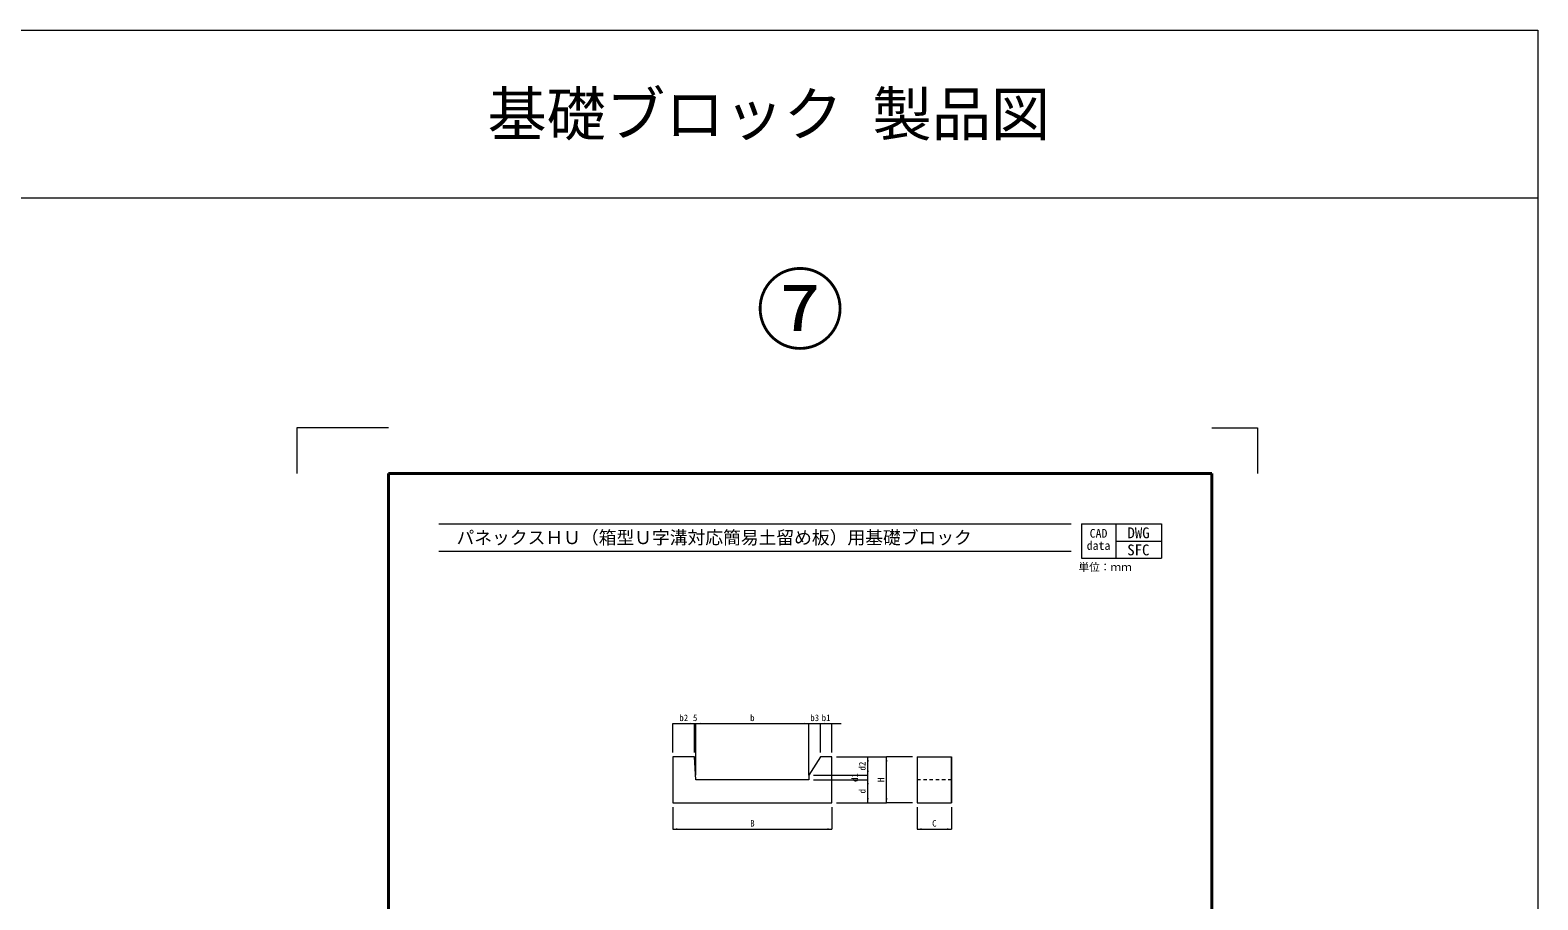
# Model space of a CAD drawing. Units: millimetres at full size; details may follow other scales. Extents: x -1501 to 45572, y 2928 to 12418.
# Drawn here: x 38980 to 45572, y 8618 to 12418 of the extents above; entities that cross this region are included whole.
import ezdxf
from ezdxf.enums import TextEntityAlignment as Align

# ---------------------------------------------------------------- set-up
doc = ezdxf.new("R2010")
doc.units = ezdxf.units.MM
doc.header["$LTSCALE"] = 40
doc.linetypes.add('USER2', pattern=[0.675, 0.375, -0.3])
for name, color, linetype, lineweight in [('0_2', 7, 'Continuous', 9), ('Defpoints_3', 7, 'Continuous', 13), ('図枠', 7, 'Continuous', 5), ('寸法線', 7, 'Continuous', 9), ('本体', 2, 'Continuous', 20), ('ﾊｯﾁﾝｸﾞ', 7, 'Continuous', 5)]:
    doc.layers.add(name, color=color, linetype=linetype, lineweight=lineweight)
doc.layers.add('補助線', color=1, linetype='Continuous')
doc.layers.add('集水桝', color=7, linetype='Continuous')
doc.styles.add('ＭＳ ゴシック', font='')
doc.styles.get('ＭＳ ゴシック').set_extended_font_data('MS Gothic')

# ---------------------------------------------------------------- blocks, each defined once
blk = doc.blocks.new('filled_arrow')
at = {"color": 0, "linetype": 'Continuous', "lineweight": -2}
blk.add_solid([(7.5, 1.25), (0, 0), (7.5, -1.25)], dxfattribs=at)

msp = doc.modelspace()

# ---------------------------------------------------------------- linework, layer by layer
at = {"layer": '0_2', "color": 1, "lineweight": 20}
for p, q in [((-1501.15, 12418.34), (45572.03, 12418.34)), ((45572.03, 12418.34), (45572.03, 2927.61)), ((-1501.15, 11685.52), (45572.03, 11685.52))]:
    msp.add_line(p, q, dxfattribs=at)
at = {"layer": '0_2', "lineweight": 20}
for p, q in [((43576.39, 10260.77), (43576.39, 10110.77)), ((43576.39, 10260.77), (43926.39, 10260.77)), ((43726.39, 10260.77), (43726.39, 10110.77)), ((43926.39, 10260.77), (43926.39, 10110.77)), ((43726.39, 10185.77), (43926.39, 10185.77)), ((43576.39, 10110.77), (43926.39, 10110.77))]:
    msp.add_line(p, q, dxfattribs=at)
at = {"layer": 'Defpoints_3'}
for p, q in [((40146.39, 10680.77), (40146.39, 10480.77)), ((40546.39, 10680.77), (40146.39, 10680.77)), ((44146.39, 10680.77), (44346.39, 10680.77)), ((44346.39, 10680.77), (44346.39, 10480.77))]:
    msp.add_line(p, q, dxfattribs=at)
at = {"layer": '図枠', "lineweight": 40}
for p, q in [((40546.39, 10480.77), (44146.39, 10480.77)), ((40546.39, 10480.77), (40546.39, 4940.77)), ((44146.39, 10480.77), (44146.39, 4940.77))]:
    msp.add_line(p, q, dxfattribs=at)
at = {"layer": '図枠', "lineweight": 13}
for p, q in [((40766.39, 10260.77), (43532.21, 10260.77)), ((40766.39, 10140.77), (43532.21, 10140.77))]:
    msp.add_line(p, q, dxfattribs=at)
at = {"layer": '寸法線'}
for p, q in [((41790.2, 9388.02), (41885.19, 9388.02)), ((41790.2, 9262.12), (41790.2, 9388.02)), ((41845.19, 9388.02), (41930.19, 9388.02)), ((41885.19, 9262.17), (41885.19, 9388.02)), ((41885.19, 9262.17), (41885.19, 9388.02)), ((41890.19, 9162.17), (41890.19, 9388.02)), ((41890.19, 9388.02), (42385.2, 9388.02)), ((41890.19, 9162.17), (41890.19, 9388.02)), ((42345.2, 9388.02), (42475.2, 9388.02)), ((42385.2, 9162.12), (42385.2, 9388.02)), ((42385.2, 9162.12), (42385.2, 9388.02)), ((42395.2, 9388.02), (42525.2, 9388.02)), ((42435.2, 9262.12), (42435.2, 9388.02)), ((42435.2, 9262.12), (42435.2, 9388.02)), ((42485.2, 9262.12), (42485.2, 9388.02)), ((42505.2, 9242.12), (42643.09, 9242.12)), ((42505.2, 9242.12), (42724.8, 9242.12)), ((42643.09, 9162.12), (42643.09, 9242.12)), ((42724.8, 9042.12), (42724.8, 9242.12)), ((42724.8, 9042.12), (42724.8, 9242.12)), ((42838.43, 9242.12), (42724.8, 9242.12)), ((42643.09, 9102.12), (42643.09, 9202.12)), ((42405.2, 9162.12), (42643.09, 9162.12)), ((42405.2, 9162.12), (42643.09, 9162.12)), ((42405.2, 9142.12), (42643.09, 9142.12)), ((42405.2, 9142.12), (42643.09, 9142.12)), ((42643.09, 9042.12), (42643.09, 9142.12)), ((42505.2, 9042.12), (42643.09, 9042.12)), ((42505.2, 9042.12), (42724.8, 9042.12)), ((42838.43, 9042.12), (42724.8, 9042.12)), ((41790.2, 9022.12), (41790.2, 8927)), ((42485.2, 9022.12), (42485.2, 8927)), ((42858.43, 9022.12), (42858.43, 8927)), ((43008.43, 9022.12), (43008.43, 8927)), ((41790.2, 8927), (42485.2, 8927)), ((42858.43, 8927), (43008.43, 8927))]:
    msp.add_line(p, q, dxfattribs=at)
at = {"layer": '本体', "lineweight": 13}
for p, q in [((42858.43, 9242.12), (43008.43, 9242.12)), ((42858.43, 9242.12), (42858.43, 9042.12)), ((43008.43, 9242.12), (43008.43, 9042.12)), ((43008.43, 9042.12), (43008.43, 9242.12)), ((42858.43, 9042.12), (43008.43, 9042.12))]:
    msp.add_line(p, q, dxfattribs=at)
at = {"layer": '本体', "linetype": 'USER2', "lineweight": 5}
msp.add_line((43008.43, 9142.12), (42858.43, 9142.12), dxfattribs=at)
at = {"layer": '本体', "lineweight": 13}
msp.add_lwpolyline([(42385.2, 9162.12), (42385.2, 9142.12), (41890.2, 9142.12), (41885.2, 9242.12), (41790.2, 9242.12), (41790.2, 9042.12), (42485.2, 9042.12), (42485.2, 9242.12), (42435.2, 9242.12)], close=True, dxfattribs=at)

# ---------------------------------------------------------------- block references
at = {"layer": '寸法線', "xscale": 2.67, "yscale": 2.67}
for p in [(41790.2, 9388.02), (41890.19, 9388.02), (41890.19, 9388.02), (42435.2, 9388.02), (42485.2, 9388.02), (41790.2, 8927), (42858.43, 8927)]:
    msp.add_blockref('filled_arrow', p, dxfattribs=at)
for p, rotation in [((41885.19, 9388.02), 180), ((41885.19, 9388.02), 180), ((42385.2, 9388.02), 180), ((42385.2, 9388.02), 180), ((42435.2, 9388.02), 180), ((42643.09, 9242.12), 270), ((42724.8, 9242.12), 270), ((42724.8, 9242.12), 270), ((42643.09, 9162.12), 90), ((42643.09, 9162.12), 90), ((42643.09, 9142.12), 270), ((42643.09, 9142.12), 270), ((42643.09, 9042.12), 90), ((42724.8, 9042.12), 90), ((42724.8, 9042.12), 90), ((42485.2, 8927), 180), ((43008.43, 8927), 180)]:
    msp.add_blockref('filled_arrow', p, dxfattribs=dict(at, rotation=rotation))

# ---------------------------------------------------------------- texts
at = {"layer": '図枠', "style": 'ＭＳ ゴシック'}
msp.add_text('\u3000パネックスＨＵ（箱型Ｕ字溝対応簡易土留め板）用基礎ブロック', height=56.96, dxfattribs=at).set_placement((40766.39, 10200.77), align=Align.MIDDLE_LEFT)
msp.add_text('単位：ｍｍ', height=34.18, dxfattribs=at).set_placement((43680.12, 10071.44), align=Align.MIDDLE_CENTER)
at = {"layer": '寸法線', "style": 'ＭＳ ゴシック'}
for s, height, p in [('基礎ブロック 製品図', 189.9, (42209.66, 12051.93)), ('b2', 28.48, (41837.7, 9413.02)), ('b', 28.48, (42137.7, 9413.02)), ('b3', 28.48, (42410.2, 9413.02)), ('b1', 28.48, (42460.2, 9413.02)), ('5', 28.48, (41887.69, 9413.02)), ('B', 28.48, (42137.7, 8952)), ('C', 28.48, (42933.43, 8952))]:
    msp.add_text(s, height=height, dxfattribs=at).set_placement(p, align=Align.MIDDLE_CENTER)
for s, p in [('d1', (42585.3, 9152.12)), ('d2', (42618.09, 9202.12)), ('d', (42618.09, 9092.12)), ('H', (42699.8, 9142.12)), ('H', (42699.8, 9142.12))]:
    msp.add_text(s, height=28.48, rotation=90, dxfattribs=at).set_placement(p, align=Align.MIDDLE_CENTER)
at = {"layer": '補助線', "style": 'ＭＳ ゴシック'}
msp.add_text('⑦', height=284.8, dxfattribs=at).set_placement((42346.39, 10969.2), align=Align.BOTTOM_CENTER)
at = {"layer": '集水桝', "style": 'ＭＳ ゴシック'}
for s, p in [('DWG', (43777.67, 10183.62)), ('SFC', (43776.81, 10108.91))]:
    msp.add_text(s, height=47.47, dxfattribs=at).set_placement(p, align=Align.BOTTOM_LEFT)
at = {"layer": 'ﾊｯﾁﾝｸﾞ', "style": 'ＭＳ ゴシック'}
for s, p in [('CAD', (43612.54, 10238.34)), ('data', (43599.59, 10185.01))]:
    msp.add_text(s, height=37.98, dxfattribs=at).set_placement(p, align=Align.TOP_LEFT)

doc.saveas('drawing.dxf')
